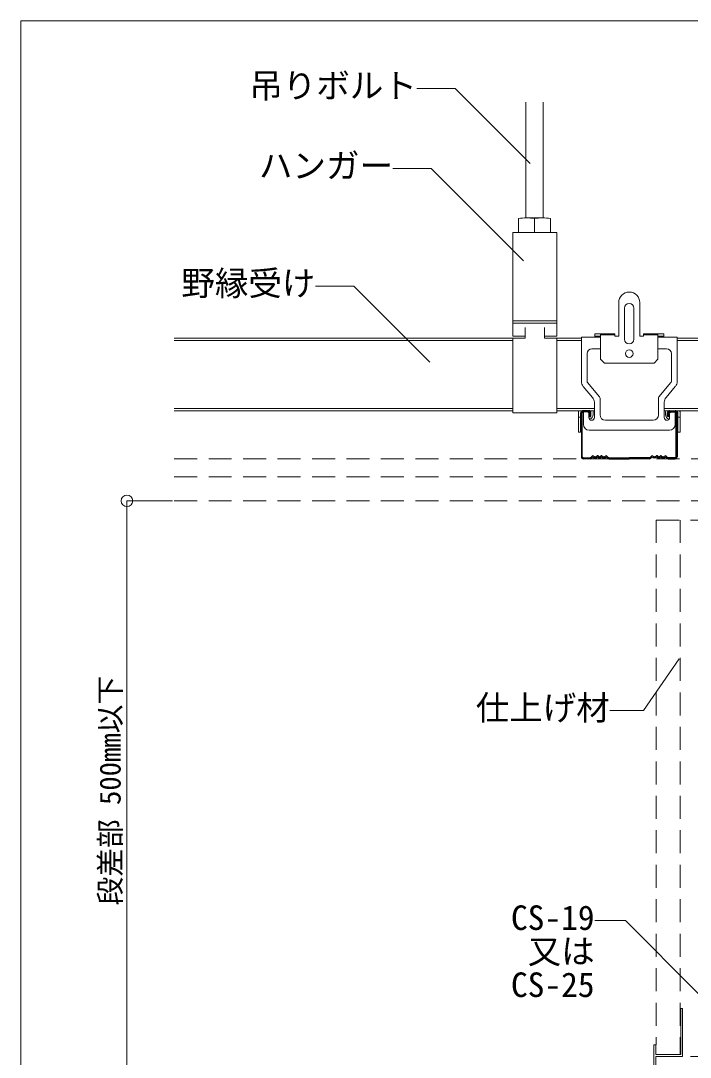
# Model space of a CAD drawing. Units: millimetres on the paper, enlarged 40 times, with parts at other scales. Extents: x -7800 to 7800, y -5387 to 5300.
# Drawn here: x 4620 to 6019, y -4281 to -2116 of the extents above; entities that cross this region are included whole.
import ezdxf
from ezdxf.enums import TextEntityAlignment as Align

# ---------------------------------------------------------------- set-up
doc = ezdxf.new("R2010")
doc.units = ezdxf.units.MM
doc.header["$LTSCALE"] = 40
doc.header["$PDMODE"] = 32
doc.header["$PDSIZE"] = 24
doc.linetypes.add('DASHED1', pattern=[1.8, 1.2, -0.6])
doc.linetypes.add('DASHED2', pattern=[3, 2, -1])
for name, color, linetype, lineweight in [('4-1_吊り材', 7, 'Continuous', 18), ('4-2_野縁受け', 3, 'Continuous', 18), ('4-3_野縁', 2, 'Continuous', 25), ('4-5_寸法', 4, 'Continuous', 9), ('4-6_文字', 7, 'Continuous', 18), ('4-A_クリップ', 7, 'Continuous', 18), ('4-B_補強金具・金具・その他', 3, 'DASHED2', 18), ('4-D_パネル', 4, 'DASHED1', 9), ('F-3_野縁', 3, 'Continuous', 18)]:
    doc.layers.add(name, color=color, linetype=linetype, lineweight=lineweight)
doc.styles.add('ＭＳ ゴシック', font='')
doc.styles.get('ＭＳ ゴシック').set_extended_font_data('MS Gothic')

msp = doc.modelspace()

# ---------------------------------------------------------------- linework, layer by layer
at = {"layer": '4-1_吊り材'}
for p, q in [((5675.91, -2527.64), (5675.91, -2285.86)), ((5711.91, -2527.64), (5711.91, -2285.86)), ((5660.31, -2529.24), (5660.31, -2558.44)), ((5710.71, -2527.64), (5677.11, -2527.64)), ((5693.91, -2529.24), (5693.91, -2558.44)), ((5727.51, -2529.24), (5727.51, -2558.44)), ((5648.45, -2558.44), (5740.45, -2558.44)), ((5648.45, -2742.82), (5648.45, -2558.44)), ((5740.45, -2558.44), (5740.45, -2742.82)), ((5648.45, -2747.34), (5648.45, -2742.82)), ((5648.45, -2742.82), (5740.45, -2742.82)), ((5648.45, -2747.34), (5648.45, -2774.99)), ((5740.45, -2747.34), (5648.45, -2747.34)), ((5740.45, -2742.82), (5740.45, -2747.34)), ((5740.45, -2774.99), (5740.45, -2747.34)), ((5674.45, -2756.24), (5674.45, -2778.58)), ((5714.45, -2778.58), (5714.45, -2756.24)), ((5648.45, -2774.99), (5674.45, -2774.99)), ((5648.45, -2778.58), (5648.45, -2934.44)), ((5674.45, -2778.58), (5648.45, -2778.58)), ((5714.45, -2774.99), (5740.45, -2774.99)), ((5740.45, -2778.58), (5714.45, -2778.58)), ((5740.45, -2934.44), (5740.45, -2778.58)), ((5648.45, -2934.44), (5740.45, -2934.44))]:
    msp.add_line(p, q, dxfattribs=at)
for centre in [(5677.11, -2616.65), (5710.71, -2616.65)]:
    msp.add_arc(centre, 89.01, 79.1199, 100.88008, dxfattribs=at)
at = {"layer": '4-2_野縁受け'}
for p, q in [((4941.11, -2778.58), (5648.45, -2778.58)), ((4941.11, -2783.38), (5648.45, -2783.38)), ((5740.45, -2778.58), (5791.92, -2778.58)), ((5740.45, -2783.38), (5791.92, -2783.38)), ((5991.92, -2778.58), (6281.89, -2778.58)), ((5991.92, -2783.38), (6281.89, -2783.38)), ((4941.11, -2925.78), (5648.45, -2925.78)), ((4941.11, -2930.58), (5648.45, -2930.58)), ((5740.45, -2925.78), (5818.92, -2925.78)), ((5740.45, -2930.58), (5818.32, -2930.58)), ((5964.92, -2930.58), (6281.89, -2930.58)), ((5965.52, -2925.78), (6281.89, -2925.78))]:
    msp.add_line(p, q, dxfattribs=at)
at = {"layer": '4-3_野縁'}
for p, q in [((5791.78, -2934.5), (5791.79, -3026.33)), ((5793.79, -3026.42), (5793.78, -2934.5)), ((5807.78, -2930.5), (5795.78, -2930.5)), ((5807.78, -2932.5), (5795.78, -2932.5)), ((5809.79, -2942.5), (5809.78, -2934.5)), ((5809.79, -2942.5), (5811.79, -2942.5)), ((5811.79, -2942.5), (5811.78, -2934.5)), ((5971.79, -2942.5), (5971.79, -2934.5)), ((5973.79, -2942.5), (5971.79, -2942.5)), ((5973.79, -2942.5), (5973.79, -2934.5)), ((5975.79, -2930.5), (5987.79, -2930.5)), ((5975.79, -2932.5), (5987.79, -2932.5)), ((5989.79, -3026.42), (5989.79, -2934.5)), ((5991.79, -2934.5), (5991.79, -3026.33)), ((5795.78, -3028.5), (5810.13, -3028.5)), ((5795.78, -3028.5), (5810.13, -3028.5)), ((5811.54, -3027.92), (5814.37, -3025.09)), ((5814.37, -3025.09), (5811.54, -3027.92)), ((5815.78, -3026.5), (5812.96, -3029.33)), ((5815.78, -3026.5), (5812.96, -3029.33)), ((5843.78, -3026.5), (5846.61, -3029.33)), ((5845.2, -3025.09), (5848.03, -3027.92)), ((5849.44, -3028.5), (5891.79, -3028.5)), ((5934.13, -3028.5), (5891.79, -3028.5)), ((5938.38, -3025.09), (5935.55, -3027.92)), ((5939.79, -3026.5), (5936.96, -3029.33)), ((5967.79, -3026.5), (5970.62, -3029.33)), ((5967.79, -3026.5), (5970.62, -3029.33)), ((5972.03, -3027.92), (5969.21, -3025.09)), ((5969.21, -3025.09), (5972.03, -3027.92)), ((5987.79, -3028.5), (5973.45, -3028.5)), ((5987.79, -3028.5), (5973.45, -3028.5)), ((5810.13, -3030.5), (5795.78, -3030.5)), ((5810.13, -3030.5), (5795.78, -3030.5)), ((5849.44, -3030.5), (5891.79, -3030.5)), ((5934.13, -3030.5), (5891.79, -3030.5)), ((5973.45, -3030.5), (5987.79, -3030.5)), ((5973.45, -3030.5), (5987.79, -3030.5))]:
    msp.add_line(p, q, dxfattribs=at)
for centre, radius, start, end in [((5795.78, -2934.5), 4, 90.00299, 180.00299), ((5795.78, -2934.5), 2, 90.00299, 180.00299), ((5807.78, -2934.5), 4, 0.00299, 90.00299), ((5807.78, -2934.5), 2, 0.00299, 90.00299), ((5975.79, -2934.5), 4, 89.99699, 179.99699), ((5975.79, -2934.5), 2, 89.99699, 179.99699), ((5987.79, -2934.5), 4, 359.99699, 89.99699), ((5987.79, -2934.5), 2, 359.99699, 89.99699), ((5795.78, -3026.5), 4, 177.476, 270), ((5795.78, -3026.5), 4, 177.476, 270), ((5795.78, -3026.5), 2, 177.476, 270), ((5795.78, -3026.5), 2, 177.476, 270), ((5810.13, -3026.5), 2, 269.99998, 314.99998), ((5810.13, -3026.5), 2, 270, 314.99998), ((5810.13, -3026.5), 4, 270, 315), ((5810.13, -3026.5), 4, 270, 314.99998), ((5815.78, -3026.5), 2, 46.39717, 135), ((5820.78, -3021.25), 7.25, 226.39717, 313.60281), ((5820.78, -3021.25), 5.25, 226.39717, 313.60281), ((5825.78, -3026.5), 2, 36.86989, 133.60281), ((5829.78, -3023.5), 5, 216.86989, 323.1301), ((5829.78, -3023.5), 3, 216.86989, 323.1301), ((5833.78, -3026.5), 2, 36.86989, 143.1301), ((5833.78, -3026.5), 2, 46.39717, 143.1301), ((5838.78, -3021.25), 7.25, 226.39717, 313.60281), ((5838.78, -3021.25), 5.25, 226.39717, 313.60281), ((5843.78, -3026.5), 2, 44.99998, 133.60281), ((5849.44, -3026.5), 4, 225, 270), ((5849.44, -3026.5), 2, 225, 270), ((5934.13, -3026.5), 2, 270, 315), ((5934.13, -3026.5), 4, 270, 315), ((5939.79, -3026.5), 2, 46.39719, 135.00002), ((5944.79, -3021.25), 7.25, 226.39719, 313.60283), ((5944.79, -3021.25), 5.25, 226.39719, 313.60283), ((5949.79, -3026.5), 2, 36.8699, 143.13011), ((5949.79, -3026.5), 2, 36.8699, 133.60283), ((5953.79, -3023.5), 5, 216.8699, 323.13011), ((5953.79, -3023.5), 3, 216.8699, 323.13011), ((5957.79, -3026.5), 2, 46.39719, 143.13011), ((5962.79, -3021.25), 7.25, 226.39719, 313.60283), ((5962.79, -3021.25), 5.25, 226.39719, 313.60283), ((5967.79, -3026.5), 2, 45, 133.60283), ((5973.45, -3026.5), 4, 225, 270), ((5973.45, -3026.5), 4, 225.00002, 270), ((5973.45, -3026.5), 2, 225, 270), ((5973.45, -3026.5), 2, 225.00002, 270), ((5987.79, -3026.5), 4, 270, 2.524), ((5987.79, -3026.5), 4, 269.99997, 2.524), ((5987.79, -3026.5), 2, 270, 2.524), ((5987.79, -3026.5), 2, 269.99997, 2.524)]:
    msp.add_arc(centre, radius, start, end, dxfattribs=at)
at = {"layer": '4-5_寸法'}
for q in [(4937.53, -3118.58), (4842.35, -4328.58)]:
    msp.add_line((4842.35, -3118.58), q, dxfattribs=at)
at = {"layer": '4-5_寸法', "color": 7}
msp.add_point((4842.35, -3118.58), dxfattribs=at)
at = {"layer": '4-6_文字'}
for p, q in [((5921.71, -3556.63), (5996.28, -3448.53)), ((5921.71, -3556.63), (5851.11, -3556.63)), ((5883.77, -3995.07), (5819.73, -3995.07)), ((6036.73, -4148.03), (5883.77, -3995.07))]:
    msp.add_line(p, q, dxfattribs=at)
for points in [[(5684.91, -2414.28), (5528.06, -2257.42), (5448.06, -2257.42)], [(5671.13, -2617.56), (5478.18, -2424.62), (5398.18, -2424.62)], [(5474.88, -2828.91), (5316.15, -2670.18), (5236.15, -2670.18)]]:
    msp.add_lwpolyline(points, dxfattribs=at)
at = {"layer": '4-A_クリップ'}
for p, q in [((5869.92, -2704.58), (5869.92, -2774.98)), ((5913.92, -2704.58), (5913.92, -2774.98)), ((5881.72, -2716.18), (5881.72, -2780.98)), ((5901.72, -2716.18), (5901.72, -2780.98)), ((5819.92, -2769.78), (5819.92, -2774.58)), ((5831.92, -2769.78), (5819.92, -2769.78)), ((5831.92, -2769.78), (5831.92, -2822.98)), ((5831.92, -2769.78), (5861.92, -2769.78)), ((5861.92, -2769.78), (5861.92, -2774.98)), ((5921.92, -2769.78), (5951.92, -2769.78)), ((5921.92, -2769.78), (5921.92, -2774.98)), ((5951.92, -2822.98), (5951.92, -2769.78)), ((5951.92, -2769.78), (5963.92, -2769.78)), ((5963.92, -2769.78), (5963.92, -2774.58)), ((5791.92, -2869.13), (5791.92, -2776.98)), ((5831.92, -2776.98), (5791.92, -2776.98)), ((5819.92, -2774.58), (5831.92, -2774.58)), ((5819.92, -2774.58), (5820.19, -2776.98)), ((5861.92, -2770.98), (5831.92, -2770.98)), ((5831.92, -2772.18), (5861.92, -2772.18)), ((5861.92, -2774.98), (5861.92, -2774.58)), ((5861.92, -2774.98), (5869.92, -2774.98)), ((5913.92, -2774.98), (5921.92, -2774.98)), ((5921.92, -2770.98), (5951.92, -2770.98)), ((5921.92, -2772.18), (5951.92, -2772.18)), ((5921.92, -2774.98), (5921.92, -2774.58)), ((5951.92, -2774.58), (5963.92, -2774.58)), ((5991.92, -2776.98), (5951.92, -2776.98)), ((5963.92, -2774.58), (5963.64, -2776.98)), ((5991.92, -2869.13), (5991.92, -2776.98)), ((5803.92, -2869.13), (5803.92, -2810.98)), ((5813.92, -2800.98), (5831.92, -2800.98)), ((5951.92, -2800.98), (5969.92, -2800.98)), ((5979.92, -2869.13), (5979.92, -2810.98)), ((5943.92, -2830.98), (5951.92, -2822.98)), ((5829.97, -2901.48), (5804.86, -2871.71)), ((5953.86, -2901.48), (5978.97, -2871.71)), ((5815.14, -2902.51), (5795.69, -2879.45)), ((5968.69, -2902.51), (5988.14, -2879.45)), ((5818.92, -2912.83), (5818.92, -2932.58)), ((5830.92, -2904.06), (5830.92, -2939.18)), ((5952.92, -2904.06), (5952.92, -2939.18)), ((5964.92, -2912.83), (5964.92, -2932.58)), ((5785.52, -2935.38), (5785.52, -2943.78)), ((5785.52, -2943.78), (5785.52, -2974.98)), ((5785.52, -2943.78), (5790.32, -2943.78)), ((5790.32, -2935.38), (5790.32, -2943.78)), ((5790.32, -2943.78), (5790.32, -2974.98)), ((5795.12, -2930.58), (5811.82, -2930.58)), ((5796.12, -2958.98), (5796.12, -2932.58)), ((5803.72, -2932.58), (5796.12, -2932.58)), ((5807.72, -2936.58), (5807.72, -2944.58)), ((5811.52, -2932.58), (5811.52, -2938.38)), ((5816.32, -2932.58), (5816.32, -2938.38)), ((5818.32, -2930.58), (5818.92, -2930.58)), ((5818.92, -2944.58), (5818.92, -2932.58)), ((5830.92, -2930.58), (5830.92, -2939.18)), ((5952.92, -2930.58), (5952.92, -2939.18)), ((5964.92, -2930.58), (5965.52, -2930.58)), ((5964.92, -2944.58), (5964.92, -2932.58)), ((5967.52, -2932.58), (5967.52, -2938.38)), ((5988.72, -2930.58), (5972.01, -2930.58)), ((5972.32, -2932.58), (5972.32, -2938.38)), ((5976.12, -2936.58), (5976.12, -2944.58)), ((5980.12, -2932.58), (5987.72, -2932.58)), ((5987.72, -2958.98), (5987.72, -2932.58)), ((5993.52, -2935.38), (5993.52, -2943.78)), ((5993.52, -2943.78), (5993.52, -2974.98)), ((5998.32, -2943.78), (5993.52, -2943.78)), ((5998.32, -2935.38), (5998.32, -2943.78)), ((5998.32, -2943.78), (5998.32, -2974.98)), ((5841.92, -2950.18), (5941.92, -2950.18)), ((5785.52, -2974.98), (5790.32, -2974.98)), ((5808.12, -2970.98), (5975.72, -2970.98)), ((5993.52, -2974.98), (5998.32, -2974.98))]:
    msp.add_line(p, q, dxfattribs=at)
msp.add_lwpolyline([(5943.92, -2830.98), (5839.92, -2830.98), (5831.92, -2822.98)], dxfattribs=at)
msp.add_circle((5891.92, -2810.98), 8, dxfattribs=at)
for centre, radius, start, end in [((5891.92, -2704.58), 22, 90, 180), ((5891.92, -2704.58), 22, 0, 90), ((5891.72, -2716.18), 10, 0, 180), ((5891.72, -2780.98), 10, 180, 0), ((5813.92, -2810.98), 10, 90, 180), ((5969.92, -2810.98), 10, 0, 90), ((5807.92, -2869.13), 16, 180, 220.15601), ((5807.92, -2869.13), 4, 180, 220.15601), ((5975.92, -2869.13), 4, 319.84401, 0), ((5975.92, -2869.13), 16, 319.84401, 0), ((5802.92, -2912.83), 16, 0, 40.15601), ((5826.92, -2904.06), 4, 0, 40.15601), ((5956.92, -2904.06), 4, 139.84401, 180), ((5980.92, -2912.83), 16, 139.84401, 180), ((5795.12, -2935.38), 9.6, 149.97663, 180), ((5795.12, -2935.38), 4.8, 90, 180), ((5803.72, -2936.58), 4, 0, 90), ((5806.12, -2938.38), 5.4, 287.24296, 0), ((5806.12, -2938.38), 10.2, 286.49113, 0), ((5818.32, -2932.58), 6.8, 162.86548, 180), ((5818.32, -2932.58), 2, 90, 180), ((5841.92, -2939.18), 11, 180, 270), ((5941.92, -2939.18), 11, 270, 0), ((5965.52, -2932.58), 2, 0, 90), ((5977.72, -2938.38), 10.2, 180, 253.51538), ((5965.52, -2932.58), 6.8, 0, 17.13452), ((5977.72, -2938.38), 5.4, 180, 252.77241), ((5980.12, -2936.58), 4, 90, 180), ((5988.72, -2935.38), 4.8, 0, 90), ((5988.72, -2935.38), 9.6, 0, 30.02337), ((5808.12, -2958.98), 12, 180, 270), ((5813.32, -2944.58), 5.6, 180, 0), ((5970.52, -2944.58), 5.6, 180, 0), ((5975.72, -2958.98), 12, 270, 0)]:
    msp.add_arc(centre, radius, start, end, dxfattribs=at)
at = {"layer": '4-B_補強金具・金具・その他', "linetype": 'Continuous'}
msp.add_lwpolyline([(5999.37, -4178.58), (6003.37, -4178.58), (6003.37, -4278.58), (5947.37, -4278.58), (5947.37, -4330.58), (6003.37, -4330.58), (6003.37, -4334.58), (5943.37, -4334.58), (5943.37, -4254.58), (5947.37, -4254.58), (5947.37, -4274.58), (5999.37, -4274.58)], close=True, dxfattribs=at)
at = {"layer": '4-D_パネル'}
for p, q in [((4941.11, -3030.58), (6251.4, -3030.58)), ((4941.11, -3068.58), (6251.4, -3068.58)), ((4941.11, -3118.58), (6251.4, -3118.58)), ((5947.91, -3158.58), (6035.91, -3158.58)), ((5947.91, -3158.58), (5947.91, -4254.58)), ((5997.91, -3158.58), (5997.91, -4274.58)), ((5947.91, -4278.58), (7401.89, -4278.58))]:
    msp.add_line(p, q, dxfattribs=at)
at = {"layer": 'F-3_野縁'}
for q in [(4620.41, -4500), (7640, -2115.96)]:
    msp.add_line((4620.41, -2115.96), q, dxfattribs=at)

# ---------------------------------------------------------------- texts
at = {"layer": '4-5_寸法', "style": 'ＭＳ ゴシック'}
msp.add_text('段差部 500mm以下', height=43.99, rotation=90, dxfattribs=at).set_placement((4842.35, -3963.58), align=Align.BOTTOM_LEFT)
at = {"layer": '4-6_文字', "style": 'ＭＳ ゴシック'}
for s, p in [('吊りボルト', (5098.06, -2292.42)), ('ハンガー', (5118.18, -2459.62)), ('野縁受け', (4956.15, -2705.18)), ('仕上げ材', (5571.11, -3591.63)), ('CS-19', (5644.73, -4030.07)), ('又は', (5679.73, -4100.07)), ('CS-25', (5644.73, -4170.07))]:
    msp.add_text(s, height=51.32, dxfattribs=at).set_placement(p, align=Align.BOTTOM_LEFT)

doc.saveas('drawing.dxf')
